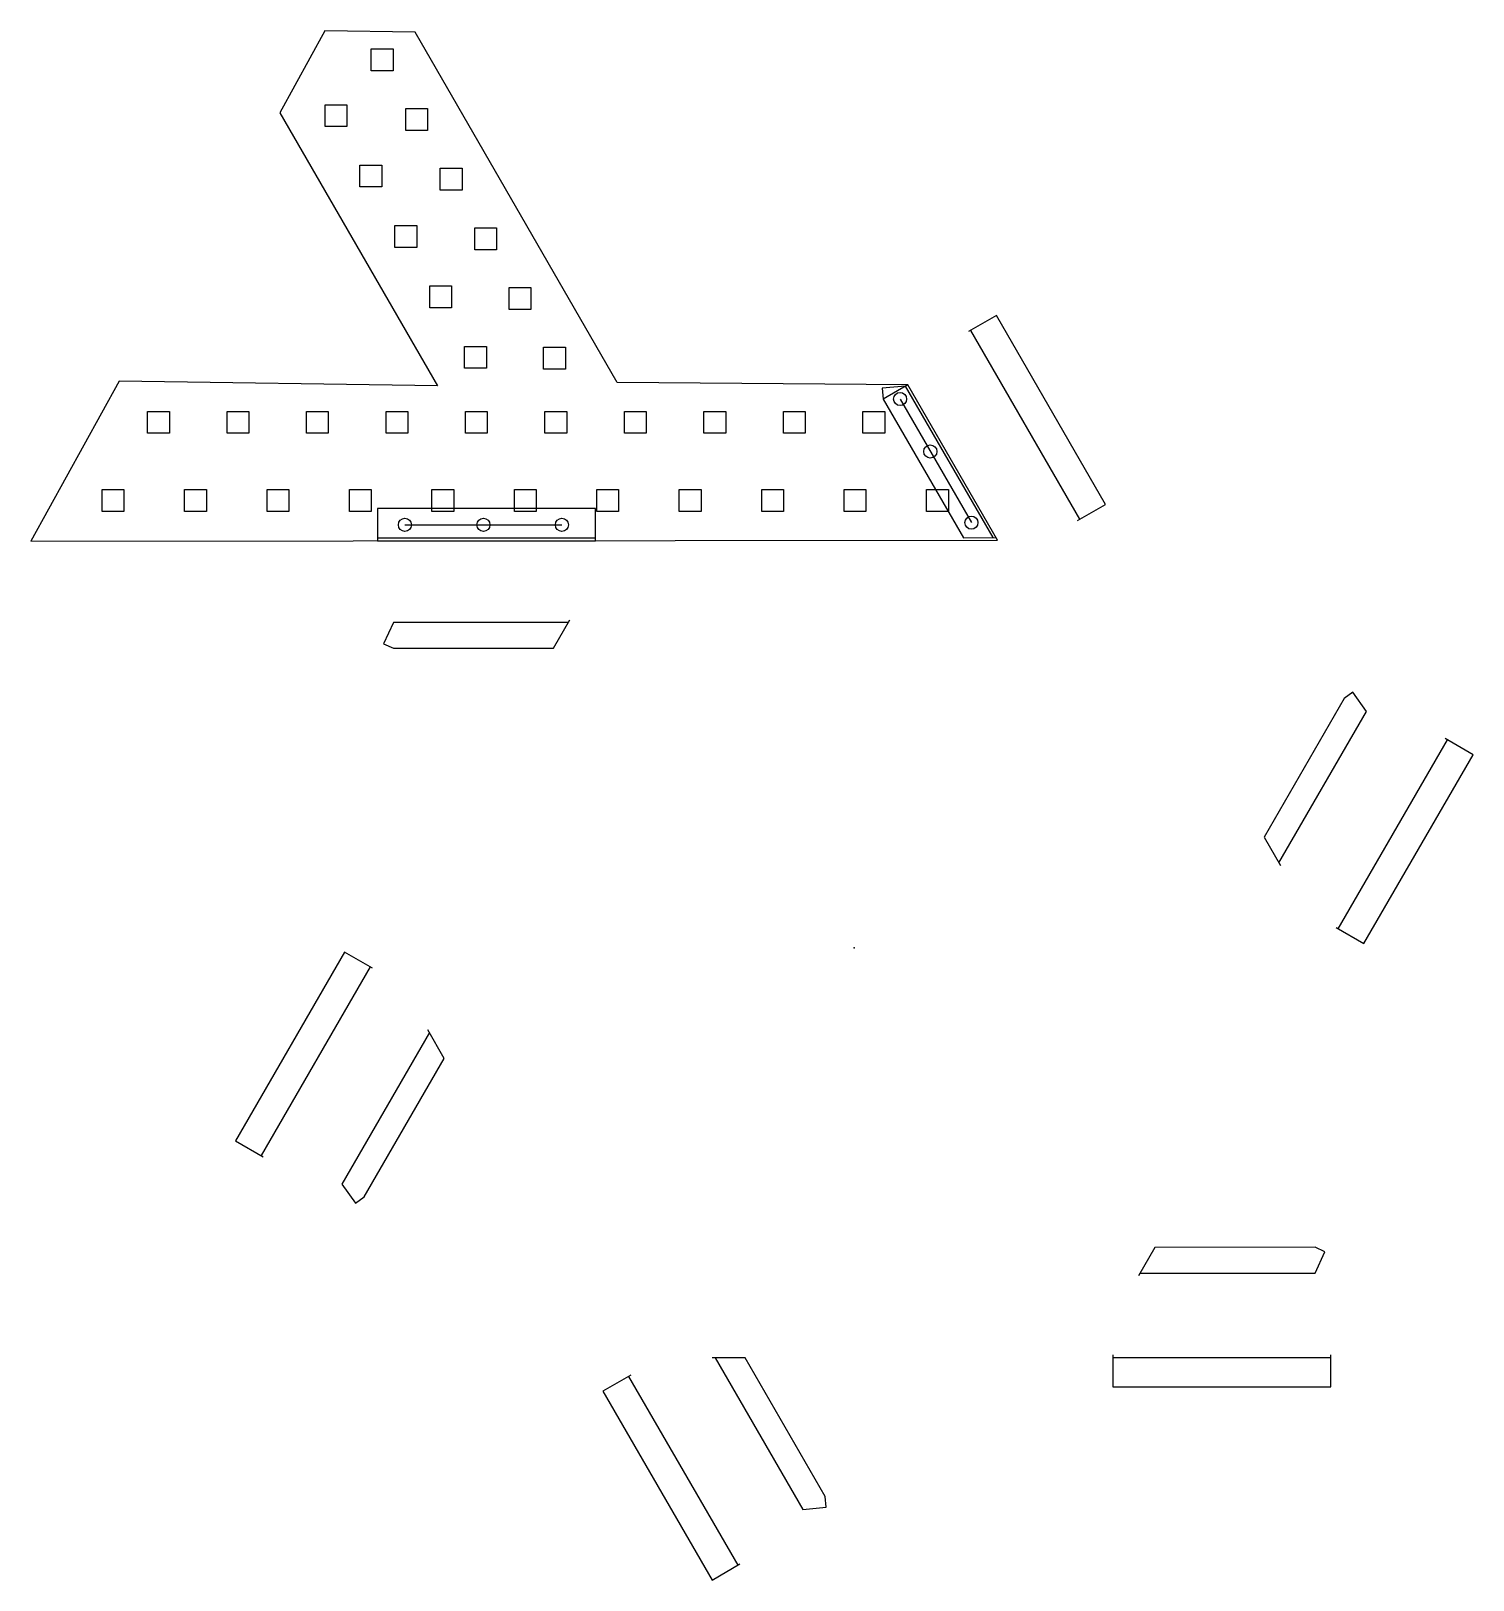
# Model space of a CAD drawing. Header units: millimetres. Extents: x -189 to 142, y -145 to 210.
import ezdxf

# ---------------------------------------------------------------- set-up
doc = ezdxf.new("R2010")
doc.units = ezdxf.units.MM
doc.layers.get('0').update_dxf_attribs({"linetype": 'CONTINUOUS'})

msp = doc.modelspace()

# ---------------------------------------------------------------- linework, layer by layer
for p, q in [((-121.37, 210.25), (-131.69, 191.51)), ((-100.66, 209.95), (-121.37, 210.25)), ((-54.31, 129.67), (-100.66, 209.95)), ((-131.69, 191.51), (-95.52, 128.86)), ((32.59, 144.99), (26.19, 141.3)), ((57.59, 101.69), (32.59, 144.99)), ((51.71, 98.29), (26.71, 141.6)), ((-168.52, 129.92), (-188.72, 93.26)), ((-95.52, 128.86), (-168.52, 129.92)), ((12.3, 129.1), (-54.31, 129.67)), ((11.78, 128.8), (6.43, 128.31)), ((6.43, 128.31), (6.66, 125.84)), ((12.3, 129.1), (6.66, 125.84)), ((31.84, 94.06), (11.78, 128.8)), ((32.88, 93.46), (12.3, 129.1)), ((6.66, 125.84), (25.03, 94.05)), ((10.51, 125.85), (26.87, 97.5)), ((51.19, 97.99), (57.59, 101.69)), ((-103, 97), (-67, 97)), ((-188.72, 93.26), (32.88, 93.46)), ((-59.27, 93.93), (-109.27, 93.93)), ((25.03, 94.05), (32.53, 94.06)), ((-105.65, 74.6), (-107.9, 69.72)), ((-65.53, 74.6), (-105.65, 74.6)), ((-68.93, 68.7), (-65.19, 75.2)), ((-107.9, 69.72), (-105.65, 68.68)), ((-105.65, 68.68), (-68.93, 68.7)), ((112.31, 57.15), (93.97, 25.35)), ((114.33, 58.59), (112.31, 57.15)), ((117.43, 54.19), (114.33, 58.59)), ((97.37, 19.45), (117.43, 54.19)), ((110.98, 4.36), (135.98, 47.66)), ((141.86, 44.27), (135.46, 47.96)), ((116.86, 0.97), (141.86, 44.27)), ((93.97, 25.35), (97.72, 18.85)), ((110.46, 4.66), (116.86, 0.97)), ((-116.86, -0.97), (-141.86, -44.27)), ((-110.46, -4.66), (-116.86, -0.97)), ((-110.98, -4.36), (-135.98, -47.66)), ((-97.37, -19.45), (-117.43, -54.19)), ((-93.97, -25.35), (-97.72, -18.85)), ((-112.31, -57.15), (-93.97, -25.35)), ((-141.86, -44.27), (-135.46, -47.96)), ((-117.43, -54.19), (-114.33, -58.59)), ((-114.33, -58.59), (-112.31, -57.15)), ((68.93, -68.7), (65.19, -75.2)), ((105.65, -68.68), (68.93, -68.7)), ((107.9, -69.72), (105.65, -68.68)), ((105.65, -74.6), (107.9, -69.72)), ((65.53, -74.6), (105.65, -74.6)), ((-25.03, -94.05), (-32.53, -94.06)), ((-31.84, -94.06), (-11.78, -128.8)), ((-6.66, -125.84), (-25.03, -94.05)), ((59.27, -93.33), (59.27, -100.72)), ((59.27, -93.93), (109.27, -93.93)), ((109.27, -100.72), (109.27, -93.33)), ((-51.19, -97.99), (-57.59, -101.69)), ((-51.71, -98.29), (-26.71, -141.6)), ((-57.59, -101.69), (-32.59, -144.99)), ((59.27, -100.72), (109.27, -100.72)), ((-6.43, -128.31), (-6.66, -125.84)), ((-11.78, -128.8), (-6.43, -128.31)), ((-32.59, -144.99), (-26.19, -141.3))]:
    msp.add_line(p, q)
for points in [[(-110.7, 206.13), (-105.7, 206.13), (-105.7, 201.13), (-110.7, 201.13)], [(-121.3, 188.34), (-121.3, 193.34), (-116.3, 193.34), (-116.3, 188.34)], [(-102.8, 192.45), (-97.8, 192.45), (-97.8, 187.45), (-102.8, 187.45)], [(-113.3, 174.48), (-113.3, 179.48), (-108.3, 179.48), (-108.3, 174.48)], [(-94.9, 178.76), (-89.9, 178.76), (-89.9, 173.76), (-94.9, 173.76)], [(-105.3, 160.63), (-105.3, 165.63), (-100.3, 165.63), (-100.3, 160.63)], [(-87, 165.08), (-82, 165.08), (-82, 160.08), (-87, 160.08)], [(-97.3, 146.77), (-97.3, 151.77), (-92.3, 151.77), (-92.3, 146.77)], [(-79.1, 151.4), (-74.1, 151.4), (-74.1, 146.4), (-79.1, 146.4)], [(-89.3, 137.91), (-84.3, 137.91), (-84.3, 132.91), (-89.3, 132.91)], [(-71.2, 137.71), (-66.2, 137.71), (-66.2, 132.71), (-71.2, 132.71)], [(-162, 123), (-157, 123), (-157, 118), (-162, 118)], [(-143.78, 123), (-138.78, 123), (-138.78, 118), (-143.78, 118)], [(-125.56, 123), (-120.56, 123), (-120.56, 118), (-125.56, 118)], [(-107.33, 123), (-102.33, 123), (-102.33, 118), (-107.33, 118)], [(-89.11, 123), (-84.11, 123), (-84.11, 118), (-89.11, 118)], [(-70.89, 123), (-65.89, 123), (-65.89, 118), (-70.89, 118)], [(-52.67, 123), (-47.67, 123), (-47.67, 118), (-52.67, 118)], [(-34.44, 123), (-29.44, 123), (-29.44, 118), (-34.44, 118)], [(-16.22, 123), (-11.22, 123), (-11.22, 118), (-16.22, 118)], [(2, 123), (7, 123), (7, 118), (2, 118)], [(-172.4, 105.09), (-167.4, 105.09), (-167.4, 100.09), (-172.4, 100.09)], [(-153.5, 105.09), (-148.5, 105.09), (-148.5, 100.09), (-153.5, 100.09)], [(-134.6, 105.09), (-129.6, 105.09), (-129.6, 100.09), (-134.6, 100.09)], [(-115.7, 105.09), (-110.7, 105.09), (-110.7, 100.09), (-115.7, 100.09)], [(-96.8, 105.09), (-91.8, 105.09), (-91.8, 100.09), (-96.8, 100.09)], [(-77.9, 105.09), (-72.9, 105.09), (-72.9, 100.09), (-77.9, 100.09)], [(-59, 105.09), (-54, 105.09), (-54, 100.09), (-59, 100.09)], [(-40.1, 105.09), (-35.1, 105.09), (-35.1, 100.09), (-40.1, 100.09)], [(-21.2, 105.09), (-16.2, 105.09), (-16.2, 100.09), (-21.2, 100.09)], [(-2.3, 105.09), (2.7, 105.09), (2.7, 100.09), (-2.3, 100.09)], [(16.6, 105.09), (21.6, 105.09), (21.6, 100.09), (16.6, 100.09)], [(-109.27, 93.33), (-59.27, 93.33), (-59.27, 100.72), (-109.27, 100.72)]]:
    msp.add_lwpolyline(points, close=True)
for centre in [(10.51, 125.85), (17.45, 113.82), (-103, 97), (-85, 97), (-67, 97), (26.87, 97.5)]:
    msp.add_circle(centre, 1.5)
msp.add_point((0, 0))

doc.saveas('drawing.dxf')
